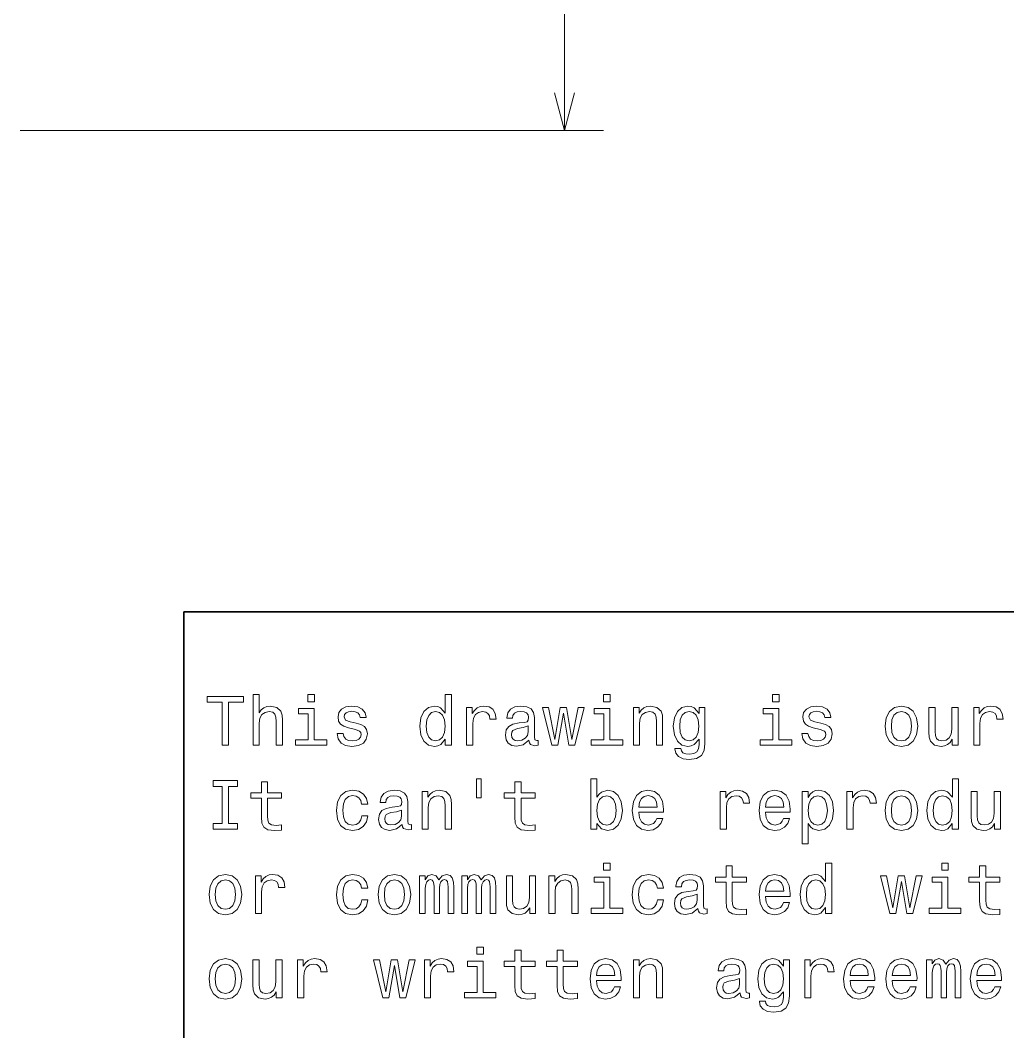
# Model space of a CAD drawing. Extents: x 0 to 420, y 0 to 297.
# Drawn here: x 211.6 to 262.3, y 48.5 to 100.4 of the extents above; entities that cross this region are included whole.
import ezdxf

# ---------------------------------------------------------------- set-up
doc = ezdxf.new("R2010")
doc.units = 0

msp = doc.modelspace()

# ---------------------------------------------------------------- linework, layer by layer
at = {"color": 7, "lineweight": 13}
for p, q in [((239.547058, 94.702782), (239.547058, 176.702789)), ((211.610153, 94.702782), (241.547058, 94.702782))]:
    msp.add_line(p, q, dxfattribs=at)
at = {"color": 7, "lineweight": 35}
for p, q in [((220, 10), (220, 70)), ((220, 70), (410, 70))]:
    msp.add_line(p, q, dxfattribs=at)
at = {"color": 7, "lineweight": 13}
msp.add_lwpolyline([(239.029419, 96.634636), (239.547058, 94.702782), (240.064697, 96.634636)], dxfattribs=at)
for points in [[(221.974075, 63.169308), (222.305481, 63.169308), (222.305481, 65.366714), (223.061966, 65.366714), (223.061966, 65.669312), (221.213989, 65.669312), (221.213989, 65.366714), (221.974075, 65.366714)], [(223.562683, 63.169308), (223.879684, 63.169308), (223.879684, 64.286026), (223.912109, 64.541786), (224.016571, 64.729103), (224.17868, 64.844383), (224.394821, 64.887604), (224.567734, 64.851585), (224.675797, 64.754318), (224.729828, 64.592216), (224.747849, 64.376083), (224.747849, 63.169308), (225.06485, 63.169308), (225.06485, 64.440918), (225.05043, 64.696686), (224.985596, 64.909218), (224.773056, 65.103745), (224.44165, 65.172188), (224.261536, 65.146973), (224.106628, 65.078529), (223.976944, 64.970459), (223.879684, 64.822769), (223.879684, 65.75576), (223.562683, 65.75576)], [(226.711105, 65.75576), (226.376083, 65.75576), (226.376083, 65.395531), (226.711105, 65.395531)], [(233.425797, 63.4683), (233.425797, 63.169308), (233.742798, 63.169308), (233.742798, 65.75576), (233.429398, 65.75576), (233.429398, 64.808357), (233.188049, 65.08213), (233.040344, 65.146973), (232.871048, 65.172188), (232.56485, 65.100143), (232.327087, 64.898415), (232.172195, 64.574203), (232.118164, 64.138329), (232.172195, 63.70245), (232.327087, 63.374638), (232.56485, 63.169308), (232.871048, 63.100864), (233.040344, 63.12608), (233.19165, 63.190922)], [(241.89122, 65.75576), (241.556198, 65.75576), (241.556198, 65.395531), (241.89122, 65.395531)], [(250.565567, 65.75576), (250.23056, 65.75576), (250.23056, 65.395531), (250.565567, 65.395531)], [(226.700287, 63.435879), (226.700287, 65.038902), (225.886169, 65.038902), (225.886169, 64.76873), (226.383286, 64.76873), (226.383286, 63.435879), (225.734879, 63.435879), (225.734879, 63.169308), (227.355911, 63.169308), (227.355911, 63.435879)], [(228.847275, 64.296829), (228.541077, 64.368874), (228.314133, 64.451729), (228.23848, 64.62104), (228.260086, 64.739914), (228.335739, 64.82637), (228.458221, 64.880402), (228.634735, 64.902016), (228.804047, 64.880402), (228.937332, 64.815559), (229.023773, 64.7183), (229.059799, 64.588615), (229.369598, 64.588615), (229.369598, 64.595818), (229.315567, 64.829971), (229.167877, 65.013687), (228.937332, 65.12896), (228.634735, 65.172188), (228.328537, 65.12896), (228.105194, 65.010086), (227.964706, 64.833572), (227.921478, 64.610229), (227.953903, 64.394089), (228.054764, 64.242798), (228.220474, 64.134727), (228.461823, 64.059074), (228.81485, 63.972622), (229.030991, 63.882565), (229.088623, 63.810516), (229.110229, 63.70245), (229.07782, 63.569164), (228.991364, 63.4683), (228.850876, 63.403458), (228.663544, 63.381844), (228.465424, 63.403458), (228.321335, 63.479107), (228.224075, 63.601585), (228.184448, 63.770893), (227.87825, 63.770893), (227.92868, 63.482708), (228.07637, 63.273773), (228.310532, 63.147694), (228.634735, 63.100864), (228.973343, 63.147694), (229.221909, 63.273773), (229.373199, 63.475502), (229.427246, 63.738472), (229.387619, 63.965416), (229.27594, 64.120316), (229.092224, 64.221184)], [(232.925079, 64.887604), (233.134018, 64.837173), (233.292511, 64.696686), (233.386169, 64.462532), (233.422195, 64.138329), (233.386169, 63.810516), (233.292511, 63.576366), (233.134018, 63.432278), (232.925079, 63.385445), (232.726944, 63.432278), (232.575653, 63.576366), (232.474792, 63.814121), (232.442368, 64.138329), (232.474792, 64.458931), (232.575653, 64.693085), (232.726944, 64.837173)], [(234.524506, 63.169308), (234.841507, 63.169308), (234.841507, 64.275215), (234.873932, 64.541786), (234.971191, 64.732712), (235.129684, 64.847984), (235.342224, 64.887604), (235.500732, 64.862389), (235.619598, 64.790344), (235.69165, 64.66787), (235.716858, 64.502159), (236.037476, 64.502159), (235.994247, 64.793945), (235.875366, 65.002884), (235.677246, 65.12896), (235.407059, 65.172188), (235.223343, 65.143372), (235.06485, 65.071327), (234.924362, 64.948845), (234.812683, 64.783142), (234.812683, 65.103745), (234.524506, 65.103745)], [(237.723343, 63.421471), (237.723343, 63.410664), (237.741364, 63.288185), (237.795395, 63.201729), (238.022339, 63.133286), (238.198853, 63.162102), (238.198853, 63.407059), (238.123199, 63.396252), (238.022339, 63.443085), (238.004333, 63.587173), (238.004333, 64.588615), (237.961105, 64.844383), (237.835022, 65.024498), (237.61528, 65.132561), (237.305481, 65.172188), (237.002884, 65.12896), (236.779541, 65.006485), (236.639053, 64.815559), (236.592224, 64.5634), (236.592224, 64.541786), (236.876801, 64.541786), (236.902023, 64.693085), (236.981277, 64.801155), (237.110962, 64.865997), (237.294678, 64.891212), (237.471191, 64.873199), (237.59726, 64.81916), (237.672913, 64.725502), (237.698135, 64.595818), (237.683716, 64.444527), (237.626083, 64.368874), (237.481995, 64.332855), (237.211823, 64.304031), (236.902023, 64.239189), (236.682281, 64.123917), (236.552597, 63.943802), (236.51297, 63.677235), (236.548996, 63.43948), (236.660675, 63.262966), (236.84079, 63.151295), (237.08934, 63.111671), (237.424362, 63.187321)], [(239.200287, 63.169308), (239.48848, 64.811958), (239.776657, 63.169308), (240.079254, 63.169308), (240.554764, 65.103745), (240.248566, 65.103745), (239.927963, 63.461094), (239.643372, 65.103745), (239.329971, 65.103745), (239.045395, 63.461094), (238.724792, 65.103745), (238.422195, 65.103745), (238.897705, 63.169308)], [(241.880402, 63.435879), (241.880402, 65.038902), (241.066284, 65.038902), (241.066284, 64.76873), (241.563416, 64.76873), (241.563416, 63.435879), (240.914993, 63.435879), (240.914993, 63.169308), (242.536026, 63.169308), (242.536026, 63.435879)], [(243.079987, 63.169308), (243.396973, 63.169308), (243.396973, 64.286026), (243.429398, 64.541786), (243.533875, 64.729103), (243.695969, 64.844383), (243.912109, 64.887604), (244.085022, 64.851585), (244.193085, 64.754318), (244.247131, 64.592216), (244.265137, 64.376083), (244.265137, 63.169308), (244.582138, 63.169308), (244.582138, 64.440918), (244.567734, 64.696686), (244.502884, 64.909218), (244.290359, 65.103745), (243.958939, 65.172188), (243.775223, 65.146973), (243.620331, 65.078529), (243.487045, 64.963257), (243.382568, 64.808357), (243.382568, 65.103745), (243.079987, 65.103745)], [(246.754333, 63.255764), (246.754333, 65.103745), (246.451736, 65.103745), (246.451736, 64.790344), (246.203186, 65.074928), (246.05188, 65.146973), (245.882568, 65.172188), (245.57637, 65.100143), (245.338623, 64.898415), (245.183731, 64.574203), (245.129684, 64.138329), (245.183731, 63.698845), (245.338623, 63.374638), (245.57637, 63.169308), (245.882568, 63.100864), (246.055481, 63.12608), (246.19957, 63.190922), (246.451736, 63.464695), (246.451736, 63.190922), (246.422913, 62.974785), (246.343674, 62.819885), (246.192368, 62.729828), (245.965424, 62.697407), (245.767303, 62.719021), (245.626801, 62.773056), (245.543961, 62.866714), (245.518738, 62.992794), (245.21254, 62.992794), (245.21254, 62.978386), (245.259369, 62.747837), (245.403473, 62.574928), (245.634018, 62.463257), (245.947418, 62.42363), (246.322052, 62.477665), (246.570618, 62.628963), (246.711105, 62.89193)], [(245.457504, 64.138329), (245.489929, 64.458931), (245.587189, 64.696686), (245.73848, 64.837173), (245.940216, 64.887604), (246.15274, 64.837173), (246.311249, 64.696686), (246.408508, 64.458931), (246.444534, 64.138329), (246.408508, 63.810516), (246.311249, 63.576366), (246.15274, 63.432278), (245.940216, 63.385445), (245.73848, 63.432278), (245.587189, 63.576366), (245.489929, 63.814121)], [(250.554764, 63.435879), (250.554764, 65.038902), (249.740646, 65.038902), (249.740646, 64.76873), (250.237762, 64.76873), (250.237762, 63.435879), (249.58934, 63.435879), (249.58934, 63.169308), (251.210388, 63.169308), (251.210388, 63.435879)], [(252.701736, 64.296829), (252.395538, 64.368874), (252.168594, 64.451729), (252.092957, 64.62104), (252.114563, 64.739914), (252.190216, 64.82637), (252.312683, 64.880402), (252.489197, 64.902016), (252.658508, 64.880402), (252.791794, 64.815559), (252.87825, 64.7183), (252.914276, 64.588615), (253.224075, 64.588615), (253.224075, 64.595818), (253.170044, 64.829971), (253.022339, 65.013687), (252.791794, 65.12896), (252.489197, 65.172188), (252.183014, 65.12896), (251.959656, 65.010086), (251.819168, 64.833572), (251.77594, 64.610229), (251.808365, 64.394089), (251.909225, 64.242798), (252.074936, 64.134727), (252.316284, 64.059074), (252.669312, 63.972622), (252.885452, 63.882565), (252.9431, 63.810516), (252.964706, 63.70245), (252.932281, 63.569164), (252.845825, 63.4683), (252.705338, 63.403458), (252.518021, 63.381844), (252.319901, 63.403458), (252.175797, 63.479107), (252.078537, 63.601585), (252.03891, 63.770893), (251.732727, 63.770893), (251.783157, 63.482708), (251.930847, 63.273773), (252.164993, 63.147694), (252.489197, 63.100864), (252.82782, 63.147694), (253.076385, 63.273773), (253.227676, 63.475502), (253.281708, 63.738472), (253.242081, 63.965416), (253.130417, 64.120316), (252.946701, 64.221184)], [(255.997849, 64.134727), (256.055481, 63.695244), (256.221191, 63.371037), (256.484161, 63.169308), (256.837189, 63.100864), (257.186615, 63.169308), (257.449585, 63.367435), (257.615295, 63.691643), (257.676514, 64.134727), (257.615295, 64.574203), (257.449585, 64.902016), (257.186615, 65.100143), (256.837189, 65.172188), (256.484161, 65.100143), (256.221191, 64.898415), (256.055481, 64.574203)], [(256.322052, 64.138329), (256.354492, 64.462532), (256.455353, 64.696686), (256.617432, 64.840775), (256.837189, 64.891212), (257.053314, 64.840775), (257.215424, 64.700287), (257.316284, 64.462532), (257.352325, 64.138329), (257.316284, 63.810516), (257.215424, 63.572765), (257.053314, 63.428673), (256.837189, 63.381844), (256.617432, 63.428673), (256.455353, 63.572765), (256.354492, 63.810516)], [(259.751465, 65.103745), (259.434448, 65.103745), (259.434448, 63.98703), (259.398438, 63.727665), (259.293945, 63.540344), (259.131836, 63.425072), (258.919312, 63.38905), (258.75, 63.417866), (258.641937, 63.504322), (258.580688, 63.652016), (258.566284, 63.86095), (258.566284, 65.103745), (258.249298, 65.103745), (258.249298, 63.83213), (258.260101, 63.576366), (258.328552, 63.363831), (258.537476, 63.169308), (258.872498, 63.100864), (259.052612, 63.12608), (259.207489, 63.190922), (259.34079, 63.302593), (259.448853, 63.464695), (259.448853, 63.169308), (259.751465, 63.169308)], [(260.547546, 63.169308), (260.864563, 63.169308), (260.864563, 64.275215), (260.896973, 64.541786), (260.994232, 64.732712), (261.15274, 64.847984), (261.365295, 64.887604), (261.523773, 64.862389), (261.64267, 64.790344), (261.714722, 64.66787), (261.739929, 64.502159), (262.060516, 64.502159), (262.017303, 64.793945), (261.898438, 65.002884), (261.700287, 65.12896), (261.430115, 65.172188), (261.246399, 65.143372), (261.087891, 65.071327), (260.947418, 64.948845), (260.835754, 64.783142), (260.835754, 65.103745), (260.547546, 65.103745)], [(237.687317, 63.846542), (237.644104, 63.659222), (237.528824, 63.515129), (237.355911, 63.421471), (237.143372, 63.38905), (237.006485, 63.407059), (236.909225, 63.464695), (236.847992, 63.565559), (236.829971, 63.706051), (236.844391, 63.83213), (236.902023, 63.922188), (237.132568, 64.023056), (237.424362, 64.066284), (237.687317, 64.15274)], [(221.974075, 59.152737), (221.51297, 59.152737), (221.51297, 58.850143), (222.766571, 58.850143), (222.766571, 59.152737), (222.305481, 59.152737), (222.305481, 61.04755), (222.766571, 61.04755), (222.766571, 61.350143), (221.51297, 61.350143), (221.51297, 61.04755), (221.974075, 61.04755)], [(223.987762, 60.449566), (223.987762, 59.480545), (224.009369, 59.167145), (224.110229, 58.951008), (224.311966, 58.824928), (224.65419, 58.7817), (225.028824, 58.799709), (225.028824, 59.073486), (224.755051, 59.051872), (224.506485, 59.080692), (224.373199, 59.17075), (224.315567, 59.322044), (224.304764, 59.53458), (224.304764, 60.449566), (225.028824, 60.449566), (225.028824, 60.719742), (224.304764, 60.719742), (224.304764, 61.285301), (223.987762, 61.285301), (223.987762, 60.719742), (223.440201, 60.719742), (223.440201, 60.449566)], [(235.032425, 61.440201), (235.032425, 60.460373), (235.273773, 60.460373), (235.273773, 61.440201)], [(236.999283, 60.449566), (236.999283, 59.480545), (237.020905, 59.167145), (237.121765, 58.951008), (237.323486, 58.824928), (237.66571, 58.7817), (238.040344, 58.799709), (238.040344, 59.073486), (237.766571, 59.051872), (237.518021, 59.080692), (237.384735, 59.17075), (237.327087, 59.322044), (237.316284, 59.53458), (237.316284, 60.449566), (238.040344, 60.449566), (238.040344, 60.719742), (237.316284, 60.719742), (237.316284, 61.285301), (236.999283, 61.285301), (236.999283, 60.719742), (236.451736, 60.719742), (236.451736, 60.449566)], [(241.210388, 59.149136), (241.444534, 58.871758), (241.765137, 58.7817), (242.067734, 58.850143), (242.309082, 59.055473), (242.460388, 59.383286), (242.518021, 59.819164), (242.460388, 60.255043), (242.305481, 60.57925), (242.067734, 60.780979), (241.765137, 60.853024), (241.448135, 60.759365), (241.318451, 60.644093), (241.210388, 60.489193), (241.210388, 61.4366), (240.893372, 61.4366), (240.893372, 58.850143), (241.210388, 58.850143)], [(259.448853, 59.149136), (259.448853, 58.850143), (259.765869, 58.850143), (259.765869, 61.4366), (259.452454, 61.4366), (259.452454, 60.489193), (259.211121, 60.762966), (259.063416, 60.827808), (258.894104, 60.853024), (258.587891, 60.780979), (258.350159, 60.57925), (258.195251, 60.255043), (258.141235, 59.819164), (258.195251, 59.383286), (258.350159, 59.055473), (258.587891, 58.850143), (258.894104, 58.7817), (259.063416, 58.806915), (259.214722, 58.871758)], [(229.131851, 60.143372), (229.445251, 60.143372), (229.380402, 60.431557), (229.22551, 60.658501), (228.984161, 60.798992), (228.670761, 60.853024), (228.324936, 60.780979), (228.061966, 60.57925), (227.896255, 60.251442), (227.838623, 59.811958), (227.892654, 59.37608), (228.054764, 59.051872), (228.310532, 58.850143), (228.659943, 58.7817), (228.969742, 58.835735), (229.211105, 58.98703), (229.376801, 59.224785), (229.448853, 59.541786), (229.146255, 59.541786), (229.092224, 59.340057), (228.991364, 59.188759), (228.847275, 59.0951), (228.670761, 59.06628), (228.451019, 59.113113), (228.292511, 59.257202), (228.195251, 59.491352), (228.162827, 59.822765), (228.195251, 60.146973), (228.296112, 60.381123), (228.458221, 60.525215), (228.670761, 60.575649), (228.858078, 60.543228), (228.998566, 60.460373), (229.092224, 60.323486)], [(231.21759, 59.102306), (231.21759, 59.091499), (231.235596, 58.969021), (231.289627, 58.882565), (231.516571, 58.814121), (231.693085, 58.842937), (231.693085, 59.087894), (231.617447, 59.077087), (231.516571, 59.12392), (231.498566, 59.268009), (231.498566, 60.269451), (231.455338, 60.525215), (231.329254, 60.70533), (231.109512, 60.8134), (230.799713, 60.853024), (230.497131, 60.809799), (230.273773, 60.687321), (230.133286, 60.496399), (230.086456, 60.244236), (230.086456, 60.222622), (230.371048, 60.222622), (230.396255, 60.37392), (230.47551, 60.481987), (230.605194, 60.546829), (230.78891, 60.572044), (230.965424, 60.554035), (231.091507, 60.5), (231.167145, 60.406338), (231.192368, 60.276657), (231.177963, 60.125359), (231.120316, 60.049709), (230.976227, 60.013687), (230.706055, 59.984871), (230.396255, 59.920029), (230.176514, 59.804756), (230.046829, 59.624638), (230.007202, 59.35807), (230.043228, 59.120316), (230.154907, 58.943802), (230.335022, 58.83213), (230.583572, 58.792507), (230.918594, 58.868156)], [(232.23703, 58.850143), (232.554047, 58.850143), (232.554047, 59.966858), (232.586456, 60.222622), (232.690933, 60.409943), (232.853027, 60.525215), (233.069168, 60.568443), (233.242081, 60.532421), (233.350143, 60.435158), (233.40419, 60.273056), (233.422195, 60.056915), (233.422195, 58.850143), (233.739197, 58.850143), (233.739197, 60.121758), (233.724792, 60.377522), (233.659943, 60.590057), (233.447418, 60.78458), (233.115997, 60.853024), (232.932281, 60.827808), (232.77739, 60.759365), (232.644104, 60.644093), (232.539627, 60.489193), (232.539627, 60.78458), (232.23703, 60.78458)], [(243.357361, 59.725502), (244.625366, 59.725502), (244.628967, 59.873199), (244.571335, 60.287464), (244.412827, 60.597263), (244.160675, 60.78458), (243.825653, 60.853024), (243.497849, 60.780979), (243.245682, 60.57925), (243.083588, 60.251442), (243.02594, 59.819164), (243.079987, 59.37608), (243.242081, 59.051872), (243.490646, 58.850143), (243.81485, 58.7817), (244.095825, 58.828529), (244.32637, 58.951008), (244.495682, 59.145531), (244.592941, 59.4049), (244.279541, 59.4049), (244.214706, 59.260807), (244.121048, 59.152737), (243.854477, 59.06628), (243.649139, 59.105907), (243.494247, 59.231987), (243.393372, 59.437321), (243.357361, 59.714695)], [(247.536026, 58.850143), (247.853027, 58.850143), (247.853027, 59.956051), (247.885452, 60.222622), (247.982712, 60.413544), (248.14122, 60.528816), (248.35376, 60.568443), (248.512253, 60.543228), (248.631134, 60.47118), (248.703186, 60.348701), (248.728394, 60.182995), (249.048996, 60.182995), (249.005768, 60.474785), (248.886902, 60.683716), (248.688766, 60.809799), (248.418594, 60.853024), (248.234879, 60.824207), (248.076385, 60.752159), (247.935883, 60.629681), (247.824219, 60.463978), (247.824219, 60.78458), (247.536026, 60.78458)], [(249.863129, 59.725502), (251.131134, 59.725502), (251.134735, 59.873199), (251.077103, 60.287464), (250.918594, 60.597263), (250.666443, 60.78458), (250.331421, 60.853024), (250.003616, 60.780979), (249.75145, 60.57925), (249.58934, 60.251442), (249.531708, 59.819164), (249.585739, 59.37608), (249.747849, 59.051872), (249.996399, 58.850143), (250.320618, 58.7817), (250.601593, 58.828529), (250.832138, 58.951008), (251.00145, 59.145531), (251.098709, 59.4049), (250.785309, 59.4049), (250.720474, 59.260807), (250.626816, 59.152737), (250.360245, 59.06628), (250.154907, 59.105907), (250.000015, 59.231987), (249.899139, 59.437321), (249.863129, 59.714695)], [(252.053329, 60.485592), (252.053329, 60.78458), (251.736328, 60.78458), (251.736328, 58.100864), (252.053329, 58.100864), (252.053329, 59.145531), (252.164993, 58.976223), (252.291077, 58.864552), (252.608078, 58.7817), (252.910675, 58.850143), (253.148422, 59.055473), (253.303329, 59.379681), (253.360962, 59.819164), (253.303329, 60.255043), (253.148422, 60.57925), (252.910675, 60.780979), (252.608078, 60.853024), (252.435165, 60.831413), (252.287476, 60.762966), (252.161392, 60.647694)], [(254.041794, 58.850143), (254.358795, 58.850143), (254.358795, 59.956051), (254.39122, 60.222622), (254.48848, 60.413544), (254.646988, 60.528816), (254.859528, 60.568443), (255.018021, 60.543228), (255.136902, 60.47118), (255.208954, 60.348701), (255.234161, 60.182995), (255.554764, 60.182995), (255.511536, 60.474785), (255.39267, 60.683716), (255.194534, 60.809799), (254.924362, 60.853024), (254.740646, 60.824207), (254.582138, 60.752159), (254.44165, 60.629681), (254.329987, 60.463978), (254.329987, 60.78458), (254.041794, 60.78458)], [(255.997849, 59.815559), (256.055481, 59.37608), (256.221191, 59.051872), (256.484161, 58.850143), (256.837189, 58.7817), (257.186615, 58.850143), (257.449585, 59.048271), (257.615295, 59.372478), (257.676514, 59.815559), (257.615295, 60.255043), (257.449585, 60.582851), (257.186615, 60.780979), (256.837189, 60.853024), (256.484161, 60.780979), (256.221191, 60.57925), (256.055481, 60.255043)], [(261.920044, 60.78458), (261.603027, 60.78458), (261.603027, 59.667866), (261.567017, 59.408501), (261.462555, 59.22118), (261.300446, 59.105907), (261.087891, 59.069885), (260.918579, 59.098701), (260.810516, 59.185158), (260.749298, 59.332851), (260.734863, 59.541786), (260.734863, 60.78458), (260.417877, 60.78458), (260.417877, 59.512966), (260.42868, 59.257202), (260.497131, 59.044666), (260.706055, 58.850143), (261.041077, 58.7817), (261.221191, 58.806915), (261.376099, 58.871758), (261.509369, 58.983429), (261.617432, 59.145531), (261.617432, 58.850143), (261.920044, 58.850143)], [(242.193817, 59.819164), (242.157791, 59.494957), (242.060532, 59.257202), (241.905624, 59.113113), (241.711105, 59.06628), (241.498566, 59.113113), (241.343658, 59.257202), (241.246399, 59.491352), (241.213989, 59.819164), (241.246399, 60.143372), (241.343658, 60.377522), (241.498566, 60.518009), (241.711105, 60.568443), (241.905624, 60.518009), (242.060532, 60.37392), (242.157791, 60.139771)], [(243.357361, 59.992073), (243.396973, 60.240635), (243.494247, 60.424351), (243.641937, 60.536022), (243.836456, 60.575649), (244.02739, 60.536022), (244.175079, 60.424351), (244.265137, 60.240635), (244.297562, 59.992073)], [(249.863129, 59.992073), (249.90274, 60.240635), (250.000015, 60.424351), (250.147705, 60.536022), (250.342224, 60.575649), (250.533142, 60.536022), (250.680847, 60.424351), (250.770905, 60.240635), (250.803329, 59.992073)], [(252.554047, 59.06628), (252.341507, 59.113113), (252.186615, 59.257202), (252.089355, 59.491352), (252.056931, 59.819164), (252.089355, 60.143372), (252.186615, 60.377522), (252.341507, 60.518009), (252.554047, 60.568443), (252.748566, 60.518009), (252.903473, 60.37392), (253.000732, 60.139771), (253.036758, 59.819164), (253.000732, 59.494957), (252.903473, 59.257202), (252.748566, 59.113113)], [(256.322052, 59.819164), (256.354492, 60.143372), (256.455353, 60.377522), (256.617432, 60.521614), (256.837189, 60.572044), (257.053314, 60.521614), (257.215424, 60.381123), (257.316284, 60.143372), (257.352325, 59.819164), (257.316284, 59.491352), (257.215424, 59.253601), (257.053314, 59.109509), (256.837189, 59.062679), (256.617432, 59.109509), (256.455353, 59.253601), (256.354492, 59.491352)], [(258.94812, 60.568443), (259.157074, 60.518009), (259.315582, 60.377522), (259.409241, 60.143372), (259.445251, 59.819164), (259.409241, 59.491352), (259.315582, 59.257202), (259.157074, 59.113113), (258.94812, 59.06628), (258.75, 59.113113), (258.598724, 59.257202), (258.497864, 59.494957), (258.465424, 59.819164), (258.497864, 60.139771), (258.598724, 60.37392), (258.75, 60.518009)], [(231.181564, 59.527378), (231.138336, 59.340057), (231.023056, 59.195965), (230.850143, 59.102306), (230.637619, 59.069885), (230.500732, 59.087894), (230.403458, 59.145531), (230.342224, 59.246399), (230.324219, 59.386887), (230.338623, 59.512966), (230.396255, 59.603024), (230.626801, 59.703888), (230.918594, 59.747116), (231.181564, 59.833572)], [(241.89122, 57.117435), (241.556198, 57.117435), (241.556198, 56.757202), (241.89122, 56.757202)], [(252.9431, 54.829971), (252.9431, 54.530979), (253.260101, 54.530979), (253.260101, 57.117435), (252.946701, 57.117435), (252.946701, 56.170029), (252.705338, 56.443802), (252.557648, 56.508644), (252.388336, 56.533859), (252.082138, 56.461815), (251.844391, 56.260086), (251.689484, 55.935879), (251.635452, 55.5), (251.689484, 55.064121), (251.844391, 54.736309), (252.082138, 54.530979), (252.388336, 54.462536), (252.557648, 54.487751), (252.708939, 54.552593)], [(259.239929, 57.117435), (258.904907, 57.117435), (258.904907, 56.757202), (259.239929, 56.757202)], [(247.842224, 56.130402), (247.842224, 55.161381), (247.863846, 54.84798), (247.964706, 54.631844), (248.166443, 54.505764), (248.508652, 54.462536), (248.883301, 54.480545), (248.883301, 54.754322), (248.609512, 54.732708), (248.360962, 54.761528), (248.227676, 54.851585), (248.170044, 55.00288), (248.159225, 55.215416), (248.159225, 56.130402), (248.883301, 56.130402), (248.883301, 56.400574), (248.159225, 56.400574), (248.159225, 56.966137), (247.842224, 56.966137), (247.842224, 56.400574), (247.294678, 56.400574), (247.294678, 56.130402)], [(260.85376, 56.130402), (260.85376, 55.161381), (260.875366, 54.84798), (260.976227, 54.631844), (261.177948, 54.505764), (261.520172, 54.462536), (261.894836, 54.480545), (261.894836, 54.754322), (261.621033, 54.732708), (261.372498, 54.761528), (261.239197, 54.851585), (261.18158, 55.00288), (261.170746, 55.215416), (261.170746, 56.130402), (261.894836, 56.130402), (261.894836, 56.400574), (261.170746, 56.400574), (261.170746, 56.966137), (260.85376, 56.966137), (260.85376, 56.400574), (260.306213, 56.400574), (260.306213, 56.130402)], [(221.30043, 55.496399), (221.358078, 55.056915), (221.523773, 54.732708), (221.786743, 54.530979), (222.139771, 54.462536), (222.489197, 54.530979), (222.752167, 54.729107), (222.917877, 55.053314), (222.979111, 55.496399), (222.917877, 55.935879), (222.752167, 56.263687), (222.489197, 56.461815), (222.139771, 56.533859), (221.786743, 56.461815), (221.523773, 56.260086), (221.358078, 55.935879)], [(221.624649, 55.5), (221.657059, 55.824207), (221.757935, 56.058357), (221.920029, 56.20245), (222.139771, 56.25288), (222.355911, 56.20245), (222.518021, 56.061958), (222.618881, 55.824207), (222.654907, 55.5), (222.618881, 55.172188), (222.518021, 54.934437), (222.355911, 54.790344), (222.139771, 54.743515), (221.920029, 54.790344), (221.757935, 54.934437), (221.657059, 55.172188)], [(223.681564, 54.530979), (223.998566, 54.530979), (223.998566, 55.636887), (224.030991, 55.903458), (224.12825, 56.094379), (224.286743, 56.209652), (224.499283, 56.249279), (224.657791, 56.224064), (224.776657, 56.152016), (224.848709, 56.029537), (224.873932, 55.863831), (225.194534, 55.863831), (225.151306, 56.155621), (225.032425, 56.364552), (224.834305, 56.490635), (224.564133, 56.533859), (224.380402, 56.505043), (224.221909, 56.432995), (224.081421, 56.310516), (223.969742, 56.144814), (223.969742, 56.465416), (223.681564, 56.465416)], [(229.131851, 55.824207), (229.445251, 55.824207), (229.380402, 56.112392), (229.22551, 56.339336), (228.984161, 56.479828), (228.670761, 56.533859), (228.324936, 56.461815), (228.061966, 56.260086), (227.896255, 55.932278), (227.838623, 55.492794), (227.892654, 55.056915), (228.054764, 54.732708), (228.310532, 54.530979), (228.659943, 54.462536), (228.969742, 54.516571), (229.211105, 54.667866), (229.376801, 54.905621), (229.448853, 55.222622), (229.146255, 55.222622), (229.092224, 55.020893), (228.991364, 54.869595), (228.847275, 54.775936), (228.670761, 54.747116), (228.451019, 54.793949), (228.292511, 54.938038), (228.195251, 55.172188), (228.162827, 55.503601), (228.195251, 55.827808), (228.296112, 56.061958), (228.458221, 56.206051), (228.670761, 56.256485), (228.858078, 56.224064), (228.998566, 56.141209), (229.092224, 56.004322)], [(229.974792, 55.496399), (230.032425, 55.056915), (230.198135, 54.732708), (230.461105, 54.530979), (230.814133, 54.462536), (231.163544, 54.530979), (231.426514, 54.729107), (231.592224, 55.053314), (231.653458, 55.496399), (231.592224, 55.935879), (231.426514, 56.263687), (231.163544, 56.461815), (230.814133, 56.533859), (230.461105, 56.461815), (230.198135, 56.260086), (230.032425, 55.935879)], [(230.298996, 55.5), (230.331421, 55.824207), (230.432281, 56.058357), (230.594391, 56.20245), (230.814133, 56.25288), (231.030258, 56.20245), (231.192368, 56.061958), (231.293228, 55.824207), (231.329254, 55.5), (231.293228, 55.172188), (231.192368, 54.934437), (231.030258, 54.790344), (230.814133, 54.743515), (230.594391, 54.790344), (230.432281, 54.934437), (230.331421, 55.172188)], [(232.110962, 54.530979), (232.40274, 54.530979), (232.40274, 55.824207), (232.420761, 56.01873), (232.474792, 56.159222), (232.557648, 56.242073), (232.66571, 56.274494), (232.752167, 56.245678), (232.809799, 56.17363), (232.838623, 56.051151), (232.849426, 55.88905), (232.849426, 54.530979), (233.123199, 54.530979), (233.123199, 55.824207), (233.14122, 56.015129), (233.195251, 56.155621), (233.281708, 56.242073), (233.389771, 56.274494), (233.476227, 56.245678), (233.533875, 56.17363), (233.569885, 55.88905), (233.569885, 54.530979), (233.861679, 54.530979), (233.861679, 55.867435), (233.843658, 56.144814), (233.786026, 56.357349), (233.670761, 56.48703), (233.483429, 56.533859), (233.263687, 56.461815), (233.094391, 56.25288), (232.961105, 56.458214), (232.737762, 56.533859), (232.532425, 56.461815), (232.391937, 56.260086), (232.391937, 56.465416), (232.110962, 56.465416)], [(234.279541, 54.530979), (234.571335, 54.530979), (234.571335, 55.824207), (234.58934, 56.01873), (234.643372, 56.159222), (234.726227, 56.242073), (234.834305, 56.274494), (234.920761, 56.245678), (234.978394, 56.17363), (235.007202, 56.051151), (235.018021, 55.88905), (235.018021, 54.530979), (235.291794, 54.530979), (235.291794, 55.824207), (235.309799, 56.015129), (235.363831, 56.155621), (235.450287, 56.242073), (235.558365, 56.274494), (235.644821, 56.245678), (235.702454, 56.17363), (235.73848, 55.88905), (235.73848, 54.530979), (236.030258, 54.530979), (236.030258, 55.867435), (236.012253, 56.144814), (235.95462, 56.357349), (235.83934, 56.48703), (235.652023, 56.533859), (235.432281, 56.461815), (235.26297, 56.25288), (235.129684, 56.458214), (234.906342, 56.533859), (234.701019, 56.461815), (234.560516, 56.260086), (234.560516, 56.465416), (234.279541, 56.465416)], [(238.065567, 56.465416), (237.748566, 56.465416), (237.748566, 55.348701), (237.71254, 55.089336), (237.608078, 54.902016), (237.445969, 54.786743), (237.233429, 54.750721), (237.064117, 54.779537), (236.956055, 54.865993), (236.894821, 55.013687), (236.880402, 55.222622), (236.880402, 56.465416), (236.5634, 56.465416), (236.5634, 55.193802), (236.574219, 54.938038), (236.642654, 54.725502), (236.851593, 54.530979), (237.1866, 54.462536), (237.366714, 54.487751), (237.521622, 54.552593), (237.654907, 54.664265), (237.76297, 54.826366), (237.76297, 54.530979), (238.065567, 54.530979)], [(238.742798, 54.530979), (239.059799, 54.530979), (239.059799, 55.647694), (239.092224, 55.903458), (239.196686, 56.090778), (239.358795, 56.206051), (239.574936, 56.249279), (239.747849, 56.213257), (239.855911, 56.115993), (239.909943, 55.953888), (239.927963, 55.737751), (239.927963, 54.530979), (240.244965, 54.530979), (240.244965, 55.802593), (240.23056, 56.058357), (240.16571, 56.270893), (239.953171, 56.465416), (239.621765, 56.533859), (239.438049, 56.508644), (239.283142, 56.440201), (239.149857, 56.324928), (239.045395, 56.170029), (239.045395, 56.465416), (238.742798, 56.465416)], [(241.880402, 54.79755), (241.880402, 56.400574), (241.066284, 56.400574), (241.066284, 56.130402), (241.563416, 56.130402), (241.563416, 54.79755), (240.914993, 54.79755), (240.914993, 54.530979), (242.536026, 54.530979), (242.536026, 54.79755)], [(244.311966, 55.824207), (244.625366, 55.824207), (244.560532, 56.112392), (244.405624, 56.339336), (244.164276, 56.479828), (243.850876, 56.533859), (243.505051, 56.461815), (243.242081, 56.260086), (243.07637, 55.932278), (243.018738, 55.492794), (243.072769, 55.056915), (243.234879, 54.732708), (243.490646, 54.530979), (243.840057, 54.462536), (244.149857, 54.516571), (244.39122, 54.667866), (244.556915, 54.905621), (244.628967, 55.222622), (244.32637, 55.222622), (244.272339, 55.020893), (244.171478, 54.869595), (244.02739, 54.775936), (243.850876, 54.747116), (243.631134, 54.793949), (243.472626, 54.938038), (243.375366, 55.172188), (243.342941, 55.503601), (243.375366, 55.827808), (243.476227, 56.061958), (243.638336, 56.206051), (243.850876, 56.256485), (244.038193, 56.224064), (244.17868, 56.141209), (244.272339, 56.004322)], [(246.397705, 54.783142), (246.397705, 54.772335), (246.41571, 54.649857), (246.469757, 54.5634), (246.696686, 54.494957), (246.873199, 54.523773), (246.873199, 54.76873), (246.797562, 54.757923), (246.696686, 54.804756), (246.67868, 54.948845), (246.67868, 55.950287), (246.635452, 56.206051), (246.509369, 56.386166), (246.289627, 56.494236), (245.979828, 56.533859), (245.677246, 56.490635), (245.453903, 56.368156), (245.313416, 56.177231), (245.266571, 55.925072), (245.266571, 55.903458), (245.551163, 55.903458), (245.57637, 56.054756), (245.655624, 56.162823), (245.785309, 56.227665), (245.969025, 56.25288), (246.145538, 56.234871), (246.271622, 56.180836), (246.347275, 56.087173), (246.372482, 55.957493), (246.358078, 55.806194), (246.300446, 55.730545), (246.156342, 55.694523), (245.886169, 55.665707), (245.57637, 55.600864), (245.356628, 55.485592), (245.226959, 55.305473), (245.187332, 55.038906), (245.223358, 54.801151), (245.335022, 54.624638), (245.515137, 54.512966), (245.763702, 54.473343), (246.098709, 54.548992)], [(249.863129, 55.406338), (251.131134, 55.406338), (251.134735, 55.554035), (251.077103, 55.9683), (250.918594, 56.278099), (250.666443, 56.465416), (250.331421, 56.533859), (250.003616, 56.461815), (249.75145, 56.260086), (249.58934, 55.932278), (249.531708, 55.5), (249.585739, 55.056915), (249.747849, 54.732708), (249.996399, 54.530979), (250.320618, 54.462536), (250.601593, 54.509365), (250.832138, 54.631844), (251.00145, 54.826366), (251.098709, 55.085735), (250.785309, 55.085735), (250.720474, 54.941643), (250.626816, 54.833572), (250.360245, 54.747116), (250.154907, 54.786743), (250.000015, 54.912823), (249.899139, 55.118156), (249.863129, 55.395531)], [(249.863129, 55.672909), (249.90274, 55.921471), (250.000015, 56.105186), (250.147705, 56.216858), (250.342224, 56.256485), (250.533142, 56.216858), (250.680847, 56.105186), (250.770905, 55.921471), (250.803329, 55.672909)], [(252.442368, 56.249279), (252.651306, 56.198845), (252.809814, 56.058357), (252.903473, 55.824207), (252.939484, 55.5), (252.903473, 55.172188), (252.809814, 54.938038), (252.651306, 54.793949), (252.442368, 54.747116), (252.244247, 54.793949), (252.092957, 54.938038), (251.992081, 55.175793), (251.959656, 55.5), (251.992081, 55.820606), (252.092957, 56.054756), (252.244247, 56.198845)], [(256.549011, 54.530979), (256.837189, 56.17363), (257.125366, 54.530979), (257.427979, 54.530979), (257.903473, 56.465416), (257.59726, 56.465416), (257.276672, 54.822765), (256.992096, 56.465416), (256.67868, 56.465416), (256.394104, 54.822765), (256.073486, 56.465416), (255.770905, 56.465416), (256.246399, 54.530979)], [(259.229126, 54.79755), (259.229126, 56.400574), (258.414978, 56.400574), (258.414978, 56.130402), (258.912109, 56.130402), (258.912109, 54.79755), (258.263702, 54.79755), (258.263702, 54.530979), (259.884735, 54.530979), (259.884735, 54.79755)], [(246.361679, 55.208214), (246.318451, 55.020893), (246.203186, 54.876801), (246.030273, 54.783142), (245.817734, 54.750721), (245.680847, 54.76873), (245.583588, 54.826366), (245.522339, 54.927231), (245.504333, 55.067722), (245.518738, 55.193802), (245.57637, 55.283859), (245.806931, 55.384727), (246.098709, 55.427952), (246.361679, 55.514408)], [(235.385452, 52.798271), (235.05043, 52.798271), (235.05043, 52.438038), (235.385452, 52.438038)], [(236.999283, 51.811237), (236.999283, 50.842216), (237.020905, 50.528816), (237.121765, 50.312679), (237.323486, 50.1866), (237.66571, 50.143372), (238.040344, 50.161381), (238.040344, 50.435158), (237.766571, 50.413544), (237.518021, 50.442364), (237.384735, 50.532421), (237.327087, 50.683716), (237.316284, 50.896252), (237.316284, 51.811237), (238.040344, 51.811237), (238.040344, 52.081413), (237.316284, 52.081413), (237.316284, 52.646973), (236.999283, 52.646973), (236.999283, 52.081413), (236.451736, 52.081413), (236.451736, 51.811237)], [(239.167877, 51.811237), (239.167877, 50.842216), (239.189484, 50.528816), (239.290344, 50.312679), (239.492081, 50.1866), (239.834305, 50.143372), (240.208939, 50.161381), (240.208939, 50.435158), (239.935165, 50.413544), (239.6866, 50.442364), (239.553314, 50.532421), (239.495682, 50.683716), (239.484879, 50.896252), (239.484879, 51.811237), (240.208939, 51.811237), (240.208939, 52.081413), (239.484879, 52.081413), (239.484879, 52.646973), (239.167877, 52.646973), (239.167877, 52.081413), (238.620331, 52.081413), (238.620331, 51.811237)], [(221.30043, 51.177231), (221.358078, 50.737751), (221.523773, 50.413544), (221.786743, 50.211815), (222.139771, 50.143372), (222.489197, 50.211815), (222.752167, 50.409943), (222.917877, 50.73415), (222.979111, 51.177231), (222.917877, 51.616714), (222.752167, 51.944523), (222.489197, 52.142651), (222.139771, 52.214695), (221.786743, 52.142651), (221.523773, 51.940922), (221.358078, 51.616714)], [(221.624649, 51.180836), (221.657059, 51.505043), (221.757935, 51.739193), (221.920029, 51.883286), (222.139771, 51.933716), (222.355911, 51.883286), (222.518021, 51.742794), (222.618881, 51.505043), (222.654907, 51.180836), (222.618881, 50.853024), (222.518021, 50.615273), (222.355911, 50.47118), (222.139771, 50.424351), (221.920029, 50.47118), (221.757935, 50.615273), (221.657059, 50.853024)], [(225.054047, 52.146252), (224.73703, 52.146252), (224.73703, 51.029537), (224.701019, 50.770172), (224.596542, 50.582851), (224.434448, 50.467579), (224.221909, 50.431557), (224.052597, 50.460373), (223.944534, 50.546829), (223.883286, 50.694523), (223.868881, 50.903458), (223.868881, 52.146252), (223.55188, 52.146252), (223.55188, 50.874638), (223.562683, 50.618874), (223.631134, 50.406338), (223.840057, 50.211815), (224.175079, 50.143372), (224.355194, 50.168587), (224.510086, 50.233429), (224.643372, 50.3451), (224.75145, 50.507202), (224.75145, 50.211815), (225.054047, 50.211815)], [(225.850143, 50.211815), (226.167145, 50.211815), (226.167145, 51.317722), (226.19957, 51.584293), (226.296829, 51.775215), (226.455338, 51.890488), (226.667877, 51.930115), (226.82637, 51.9049), (226.945251, 51.832851), (227.017303, 51.710373), (227.042511, 51.544666), (227.363113, 51.544666), (227.319885, 51.836456), (227.201019, 52.045387), (227.002884, 52.171471), (226.732712, 52.214695), (226.548996, 52.185879), (226.390503, 52.113831), (226.25, 51.991352), (226.138336, 51.825649), (226.138336, 52.146252), (225.850143, 52.146252)], [(230.52594, 50.211815), (230.814133, 51.854465), (231.10231, 50.211815), (231.404907, 50.211815), (231.880402, 52.146252), (231.574219, 52.146252), (231.253601, 50.503601), (230.969025, 52.146252), (230.655624, 52.146252), (230.371048, 50.503601), (230.050446, 52.146252), (229.747849, 52.146252), (230.223343, 50.211815)], [(232.355911, 50.211815), (232.672913, 50.211815), (232.672913, 51.317722), (232.705338, 51.584293), (232.802597, 51.775215), (232.961105, 51.890488), (233.17363, 51.930115), (233.332138, 51.9049), (233.451019, 51.832851), (233.523056, 51.710373), (233.548279, 51.544666), (233.868881, 51.544666), (233.825653, 51.836456), (233.706772, 52.045387), (233.508652, 52.171471), (233.23848, 52.214695), (233.054764, 52.185879), (232.896255, 52.113831), (232.755768, 51.991352), (232.644104, 51.825649), (232.644104, 52.146252), (232.355911, 52.146252)], [(235.374649, 50.478386), (235.374649, 52.081413), (234.560516, 52.081413), (234.560516, 51.811237), (235.057648, 51.811237), (235.057648, 50.478386), (234.409225, 50.478386), (234.409225, 50.211815), (236.030258, 50.211815), (236.030258, 50.478386)], [(241.188766, 51.087173), (242.456787, 51.087173), (242.460388, 51.234871), (242.40274, 51.649136), (242.244247, 51.958935), (241.992081, 52.146252), (241.657074, 52.214695), (241.329254, 52.142651), (241.077087, 51.940922), (240.914993, 51.613113), (240.857361, 51.180836), (240.911392, 50.737751), (241.073486, 50.413544), (241.322052, 50.211815), (241.646255, 50.143372), (241.927246, 50.190201), (242.157791, 50.312679), (242.327087, 50.507202), (242.424362, 50.766571), (242.110962, 50.766571), (242.046112, 50.622478), (241.952454, 50.514408), (241.685883, 50.427952), (241.48056, 50.467579), (241.325653, 50.593658), (241.224792, 50.798992), (241.188766, 51.076366)], [(241.188766, 51.353745), (241.228394, 51.602306), (241.325653, 51.786022), (241.473343, 51.897694), (241.667877, 51.937321), (241.858795, 51.897694), (242.006485, 51.786022), (242.096542, 51.602306), (242.128967, 51.353745)], [(243.079987, 50.211815), (243.396973, 50.211815), (243.396973, 51.328529), (243.429398, 51.584293), (243.533875, 51.771614), (243.695969, 51.886887), (243.912109, 51.930115), (244.085022, 51.894093), (244.193085, 51.796829), (244.247131, 51.634727), (244.265137, 51.418587), (244.265137, 50.211815), (244.582138, 50.211815), (244.582138, 51.483429), (244.567734, 51.739193), (244.502884, 51.951729), (244.290359, 52.146252), (243.958939, 52.214695), (243.775223, 52.18948), (243.620331, 52.121037), (243.487045, 52.005764), (243.382568, 51.850864), (243.382568, 52.146252), (243.079987, 52.146252)], [(248.566284, 50.463978), (248.566284, 50.453171), (248.584305, 50.330692), (248.638336, 50.244236), (248.86528, 50.175793), (249.041794, 50.204609), (249.041794, 50.449566), (248.966141, 50.438759), (248.86528, 50.485592), (248.847275, 50.629681), (248.847275, 51.631123), (248.804047, 51.886887), (248.677963, 52.067001), (248.458221, 52.175072), (248.148422, 52.214695), (247.845825, 52.171471), (247.622482, 52.048992), (247.481995, 51.85807), (247.435165, 51.605907), (247.435165, 51.584293), (247.719757, 51.584293), (247.744965, 51.735592), (247.824219, 51.843658), (247.953903, 51.908501), (248.137619, 51.933716), (248.314133, 51.915707), (248.440216, 51.861671), (248.515854, 51.768009), (248.541077, 51.638329), (248.526672, 51.48703), (248.469025, 51.411381), (248.324936, 51.375359), (248.054764, 51.346542), (247.744965, 51.2817), (247.525223, 51.166428), (247.395538, 50.986309), (247.355911, 50.719742), (247.391937, 50.481987), (247.503616, 50.305473), (247.683731, 50.193802), (247.932281, 50.154179), (248.267303, 50.229828)], [(251.091507, 50.298271), (251.091507, 52.146252), (250.78891, 52.146252), (250.78891, 51.832851), (250.540359, 52.117435), (250.389053, 52.18948), (250.219757, 52.214695), (249.913559, 52.142651), (249.675797, 51.940922), (249.520905, 51.616714), (249.466873, 51.180836), (249.520905, 50.741352), (249.675797, 50.417145), (249.913559, 50.211815), (250.219757, 50.143372), (250.392654, 50.168587), (250.536758, 50.233429), (250.78891, 50.507202), (250.78891, 50.233429), (250.760101, 50.017292), (250.680847, 49.862392), (250.529541, 49.772335), (250.302597, 49.739914), (250.104477, 49.761528), (249.963989, 49.815559), (249.881134, 49.909222), (249.855911, 50.035301), (249.549713, 50.035301), (249.549713, 50.020893), (249.596558, 49.790344), (249.740646, 49.617435), (249.971191, 49.505764), (250.284592, 49.466137), (250.659225, 49.520172), (250.907791, 49.671471), (251.048279, 49.934437)], [(249.794678, 51.180836), (249.827103, 51.501442), (249.924362, 51.739193), (250.075653, 51.879681), (250.27739, 51.930115), (250.489929, 51.879681), (250.648422, 51.739193), (250.745682, 51.501442), (250.781708, 51.180836), (250.745682, 50.853024), (250.648422, 50.618874), (250.489929, 50.474785), (250.27739, 50.427952), (250.075653, 50.474785), (249.924362, 50.618874), (249.827103, 50.856628)], [(251.873215, 50.211815), (252.190216, 50.211815), (252.190216, 51.317722), (252.222626, 51.584293), (252.319901, 51.775215), (252.478394, 51.890488), (252.690933, 51.930115), (252.849426, 51.9049), (252.968307, 51.832851), (253.040359, 51.710373), (253.065567, 51.544666), (253.386169, 51.544666), (253.342957, 51.836456), (253.224075, 52.045387), (253.02594, 52.171471), (252.755768, 52.214695), (252.572052, 52.185879), (252.413559, 52.113831), (252.273071, 51.991352), (252.161392, 51.825649), (252.161392, 52.146252), (251.873215, 52.146252)], [(254.200302, 51.087173), (255.468307, 51.087173), (255.471909, 51.234871), (255.414276, 51.649136), (255.255768, 51.958935), (255.003616, 52.146252), (254.668594, 52.214695), (254.34079, 52.142651), (254.088623, 51.940922), (253.926529, 51.613113), (253.868881, 51.180836), (253.922913, 50.737751), (254.085022, 50.413544), (254.333588, 50.211815), (254.657791, 50.143372), (254.938766, 50.190201), (255.169312, 50.312679), (255.338623, 50.507202), (255.435883, 50.766571), (255.122498, 50.766571), (255.057648, 50.622478), (254.963989, 50.514408), (254.697418, 50.427952), (254.492081, 50.467579), (254.337189, 50.593658), (254.236328, 50.798992), (254.200302, 51.076366)], [(254.200302, 51.353745), (254.239929, 51.602306), (254.337189, 51.786022), (254.484879, 51.897694), (254.679413, 51.937321), (254.870331, 51.897694), (255.018021, 51.786022), (255.108078, 51.602306), (255.140503, 51.353745)], [(256.368896, 51.087173), (257.636902, 51.087173), (257.640503, 51.234871), (257.582855, 51.649136), (257.424377, 51.958935), (257.172211, 52.146252), (256.837189, 52.214695), (256.509369, 52.142651), (256.257202, 51.940922), (256.095123, 51.613113), (256.037476, 51.180836), (256.091492, 50.737751), (256.253601, 50.413544), (256.502167, 50.211815), (256.826385, 50.143372), (257.107361, 50.190201), (257.337891, 50.312679), (257.507202, 50.507202), (257.604492, 50.766571), (257.291077, 50.766571), (257.226227, 50.622478), (257.132568, 50.514408), (256.865997, 50.427952), (256.660675, 50.467579), (256.505768, 50.593658), (256.404907, 50.798992), (256.368896, 51.076366)], [(256.368896, 51.353745), (256.408508, 51.602306), (256.505768, 51.786022), (256.653473, 51.897694), (256.847992, 51.937321), (257.03891, 51.897694), (257.186615, 51.786022), (257.276672, 51.602306), (257.309082, 51.353745)], [(258.134003, 50.211815), (258.425812, 50.211815), (258.425812, 51.505043), (258.443817, 51.699566), (258.497864, 51.840057), (258.580688, 51.922909), (258.688782, 51.95533), (258.775208, 51.926514), (258.832855, 51.854465), (258.861694, 51.731987), (258.872498, 51.569885), (258.872498, 50.211815), (259.146271, 50.211815), (259.146271, 51.505043), (259.164276, 51.695965), (259.218323, 51.836456), (259.304749, 51.922909), (259.412842, 51.95533), (259.499298, 51.926514), (259.556915, 51.854465), (259.592957, 51.569885), (259.592957, 50.211815), (259.884735, 50.211815), (259.884735, 51.548271), (259.86673, 51.825649), (259.809082, 52.038185), (259.693817, 52.167866), (259.5065, 52.214695), (259.286743, 52.142651), (259.117432, 51.933716), (258.984161, 52.13905), (258.760803, 52.214695), (258.555481, 52.142651), (258.414978, 51.940922), (258.414978, 52.146252), (258.134003, 52.146252)], [(260.706055, 51.087173), (261.97406, 51.087173), (261.977661, 51.234871), (261.920044, 51.649136), (261.761536, 51.958935), (261.509369, 52.146252), (261.174347, 52.214695), (260.846558, 52.142651), (260.594391, 51.940922), (260.432281, 51.613113), (260.374634, 51.180836), (260.42868, 50.737751), (260.59079, 50.413544), (260.839355, 50.211815), (261.163544, 50.143372), (261.444519, 50.190201), (261.675079, 50.312679), (261.844391, 50.507202), (261.94165, 50.766571), (261.628235, 50.766571), (261.563416, 50.622478), (261.469757, 50.514408), (261.203186, 50.427952), (260.997833, 50.467579), (260.842957, 50.593658), (260.742065, 50.798992), (260.706055, 51.076366)], [(260.706055, 51.353745), (260.745697, 51.602306), (260.842957, 51.786022), (260.990631, 51.897694), (261.185181, 51.937321), (261.376099, 51.897694), (261.523773, 51.786022), (261.613831, 51.602306), (261.646271, 51.353745)], [(248.530273, 50.88905), (248.487045, 50.701729), (248.371765, 50.557636), (248.198853, 50.463978), (247.986328, 50.431557), (247.849426, 50.449566), (247.752167, 50.507202), (247.690933, 50.60807), (247.672913, 50.748558), (247.687332, 50.874638), (247.744965, 50.964695), (247.97551, 51.065559), (248.267303, 51.108788), (248.530273, 51.195244)]]:
    msp.add_lwpolyline(points, close=True, dxfattribs=at)

doc.saveas('drawing.dxf')
